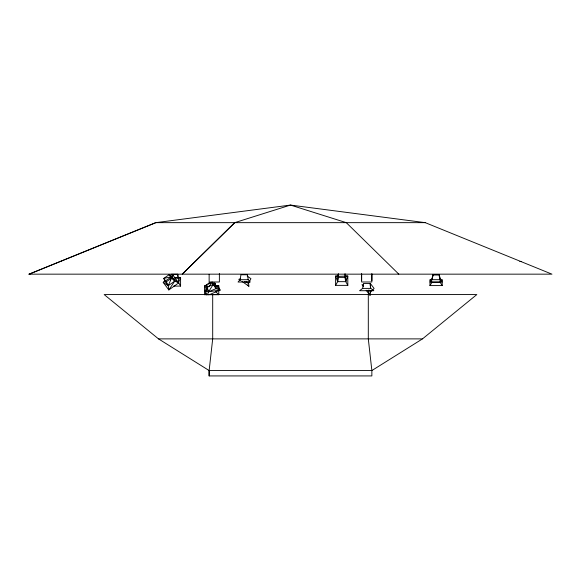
<?xml version="1.0" encoding="UTF-8"?>
<svg xmlns="http://www.w3.org/2000/svg" width="581" height="581" viewBox="0 0 581 581"><rect width="100%" height="100%" fill="white"/><g stroke="black" fill="none" stroke-linecap="round" stroke-linejoin="round"><path stroke-width="0.87" d="M368.303 294.567L368.303 338.883L371.862 370.555L371.862 375.929L209.138 375.929L209.138 370.555L212.697 338.883L212.697 294.567M361.622 274.319L361.622 282.003L371.862 282.003L371.862 274.319M370.366 295.119L370.453 290.369M170.85 277.311L163.225 282.388L168.236 285.729L166.348 281.807L163.806 278.393L171.577 276.796L178.701 282.896L174.779 281.081L168.236 285.729L165.04 281.444L163.806 278.393L169.035 274.755L171.577 276.796L174.779 281.081L168.817 289.941L168.236 285.729L171.504 278.103L171.577 276.796L173.109 275.409L178.701 282.896L168.817 289.941L163.225 282.388L165.345 280.892M240.084 279.701L240.955 274.755L247.346 274.755L248.218 279.701L250.251 282.025L238.05 282.025L240.084 279.701L248.218 279.701M362.638 288.394L363.51 283.455L369.974 283.455L370.772 288.394L373.823 290.718L359.588 290.718L362.638 288.394L370.772 288.394M432.01 279.047L432.881 274.828L439.28 274.828L440.151 279.701L442.185 282.025L429.976 282.025L432.01 279.701L432.881 274.755L439.28 274.755L440.151 279.047L440.151 282.243L442.185 285.583L429.976 285.583L429.976 279.919L432.01 279.047L432.591 277.929M345.201 276.069L347.816 276.069L347.816 285.365L335.615 285.365L337.648 281.662L338.52 277.377L338.52 274M170.589 277.101L171.286 274.247L177.684 274.247L178.556 277.812L178.556 282.46L180.589 286.092L173.617 286.092M338.302 273.956L337.648 276.36L337.648 281.662L345.782 281.662L347.816 285.365M208.049 284.436L208.485 283.092L210.881 283.092M344.911 274L344.911 277.377L345.782 281.662L347.816 276.069L338.549 276.36M170.364 280.042L171.279 277.602M207.337 294.945L208.557 291.807L213.205 284.472L212.116 282.141L206.306 284.69L207.25 288.902L208.557 291.807L220.032 290.064L217.998 285.634L214.658 285.634L213.205 284.472L207.323 287.014L207.25 288.902L204.999 291.299L206.691 294.988M178.556 282.46L180.589 277.885L174.939 277.812M241.819 281.255L248.871 286.237L248.581 283.259L250.912 278.684L247.223 276.084M218.035 287.319L218.797 285.852L215.747 285.779L214.876 283.092L212.479 283.092M429.976 285.583L432.01 282.243L440.151 282.243L442.185 279.919L440.151 279.047L439.57 277.929M208.71 286.876L212.116 282.141L214.658 285.634L216.038 288.612L220.032 290.064L208.659 295.017M345.129 273.956L345.782 276.36L344.911 277.377L338.52 277.377L337.648 276.36L335.615 276.069L335.615 285.365M234.782 222.654L182.26 274.159L234.709 222.654L290.5 205.071L425.256 222.654L551.95 274.159L29.05 274.159L155.817 222.654L290.5 205.071L346.291 222.654L398.813 274.159M206.851 285.794L204.563 285.852L204.563 294.712L206.393 292.926M422.496 338.883L476.834 294.567L104.166 294.567L158.504 338.883L209.138 370.555L371.862 370.555L422.496 338.883L158.504 338.883M207.613 288.394L204.563 290.718L206.342 290.718M171.09 276.919L173.109 275.409L170.988 276.905M174.779 281.081L171.504 278.103L166.348 281.807L165.04 281.444M206.625 290.587L204.999 291.299L208.557 291.807L216.038 288.612L213.205 284.472M29.123 274.159L155.817 222.654L425.256 222.654M216.343 286.135L217.998 285.634M29.05 274.159L30.808 273.716M240.403 280.26L238.994 279.265L240.519 278.902M177.684 277.958L178.556 277.812M59.356 261.515L61.172 261.515M519.842 261.515L521.658 261.515M338.229 276.069L335.615 276.069L337.648 281.662M174.489 277.885L180.589 277.885L180.589 286.092M432.01 279.701L440.151 279.701M208.485 283.455L210.082 283.455M212.268 283.455L214.876 283.455L215.311 285.925M207.228 285.852L204.563 285.852L206.466 289.527M214.353 285.852L218.797 285.852L218.797 294.712L209.901 294.712M204.563 294.712L206.342 294.712M363.466 285.024L361.985 284.617L363.546 286.724M238.994 279.265L240.592 279.926M244.586 281.596L248.581 283.259L248.014 281.618M246.402 281.683L248.581 283.259M214.658 285.634L220.032 290.064M215.747 291.735L218.797 294.712M247.738 284.951L248.871 286.237M429.976 279.919L432.01 282.243M368.884 289.941L370.482 292.098L374.113 288.466L370.337 283.455L370.424 288.641M366.161 290.246L369.814 295.17M169.035 274.755L171.504 278.103M367.831 290.362L369.981 295.09M206.306 284.69L208.557 291.807M442.185 279.919L442.185 285.583M439.28 274.828L439.28 276.527M432.881 274.828L432.881 276.527M371.862 273.549L371.862 280.696M361.622 273.549L361.622 280.696M345.782 276.36L345.782 281.662M219.378 273.549L219.378 282.003L209.138 282.003L209.138 274.319M214.876 283.092L214.876 284.639M209.138 370.555L209.138 375.929M207.613 287.479L207.613 289.178M177.684 274.247L177.684 276.476"/></g></svg>
